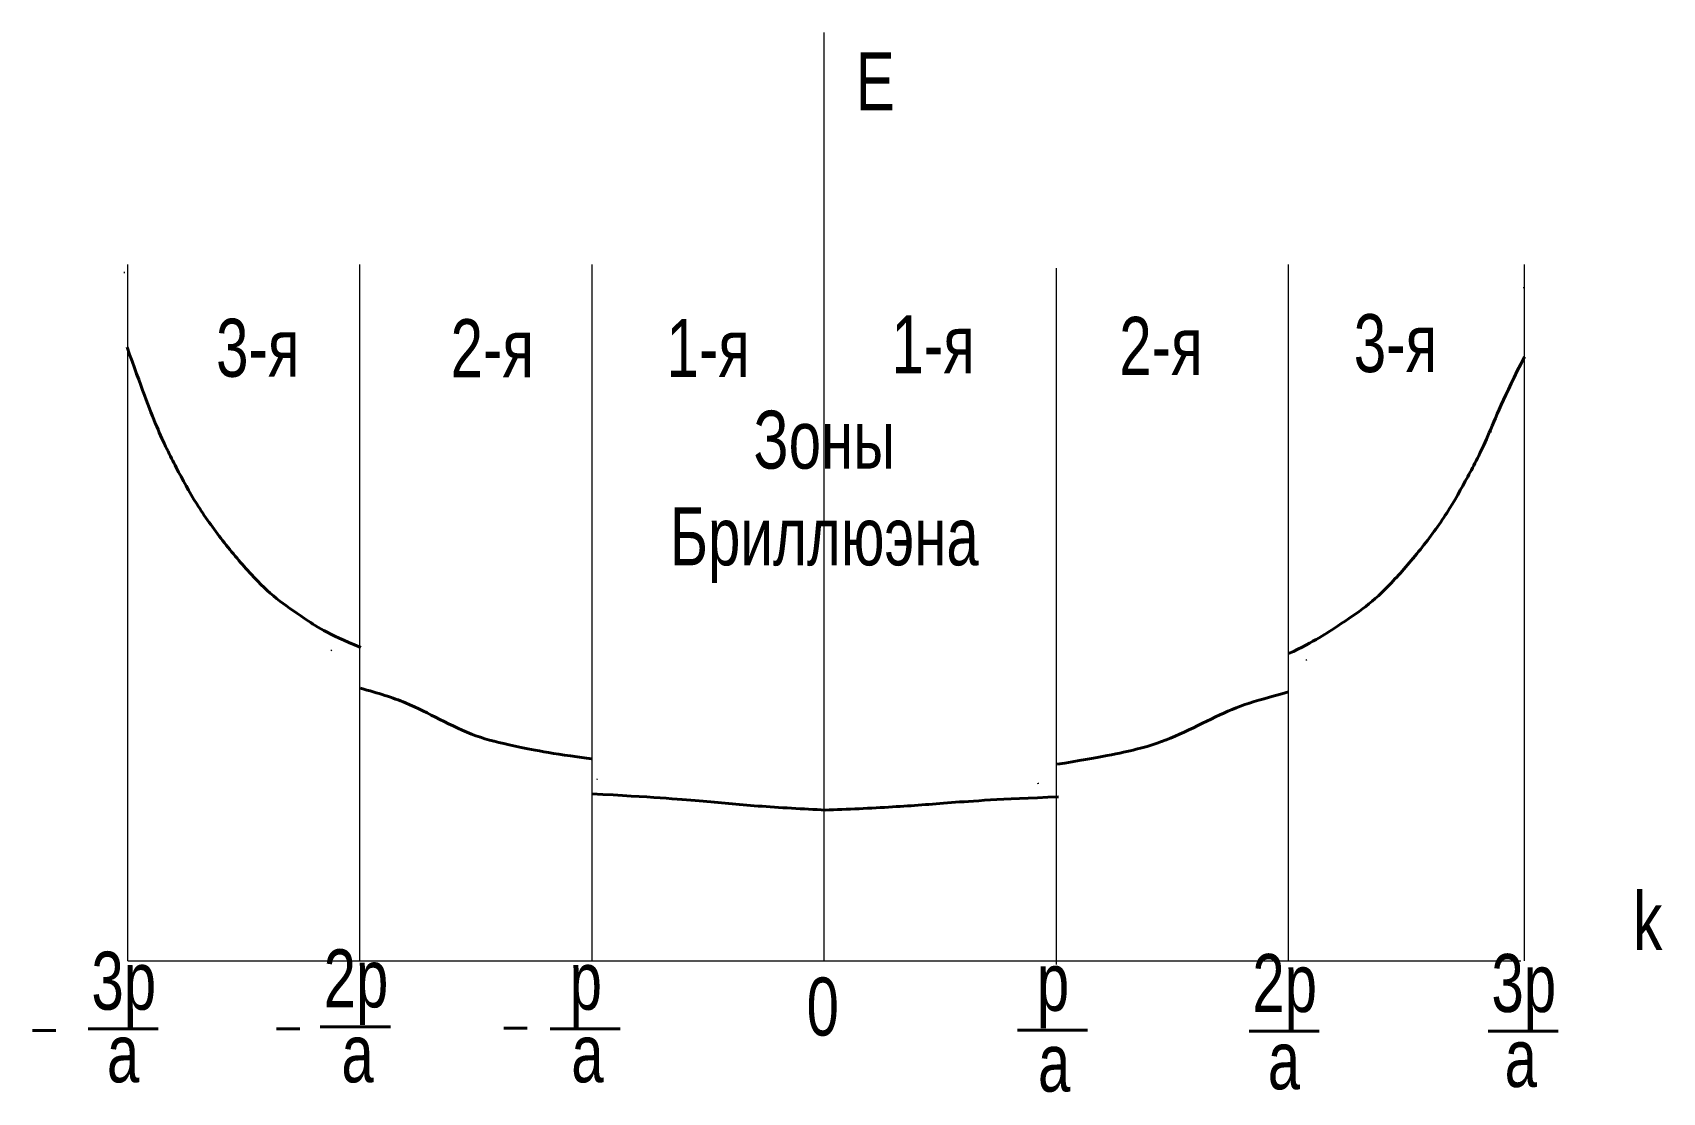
# Model space of a CAD drawing. Header units: millimetres. Extents: x -68 to 72, y -11 to 80.
import ezdxf

# ---------------------------------------------------------------- set-up
doc = ezdxf.new("R2010")
doc.units = ezdxf.units.MM
doc.linetypes.add('DOTX2', pattern=[12.7, 0, -12.7])
doc.layers.get('0').update_dxf_attribs({"linetype": 'CONTINUOUS', "lineweight": 0})
doc.styles.get("Standard").update_dxf_attribs({"font": 'txt', "width": 0.75})

msp = doc.modelspace()

# ---------------------------------------------------------------- linework, layer by layer
at = {"lineweight": 20}
for p, q in [((0, 0), (0, 80)), ((-60, 0), (60, 0))]:
    msp.add_line(p, q, dxfattribs=at)
at = {"lineweight": 5}
for p, q in [((-60, 0), (-60, 60)), ((-40, 0), (-40, 60)), ((-20, 0), (-20, 60)), ((20, -0.31), (20, 59.69)), ((40, 0), (40, 60)), ((60.31, 0), (60.31, 60))]:
    msp.add_line(p, q, dxfattribs=at)
at = {"lineweight": 40}
for p, q in [((-68.2, -5.99), (-66.2, -5.99)), ((-63.41, -5.87), (-57.38, -5.87)), ((-47.19, -5.87), (-45.19, -5.87)), ((-43.41, -5.67), (-37.38, -5.67)), ((-27.6, -5.8), (-25.6, -5.8)), ((-23.61, -5.87), (-17.58, -5.87)), ((16.65, -5.96), (22.68, -5.96)), ((36.59, -6.07), (42.62, -6.07)), ((57.19, -6.07), (63.22, -6.07))]:
    msp.add_line(p, q, dxfattribs=at)
at = {"linetype": 'DOTX2', "lineweight": 5}
msp.add_ellipse((0, 60.05), major_axis=(60.32, -0.27), ratio=0.778298, start_param=3.161823, end_param=6.250624, dxfattribs=at)
at = {"lineweight": 40}
for points in [[(-39.93, 27.01), (-42.87, 28.19), (-44.88, 29.61), (-47.23, 31.16), (-49.28, 33.14), (-51.88, 36.2), (-54.15, 39.38), (-55.84, 42.53), (-57.41, 45.61), (-58.85, 49.48), (-60.06, 52.89)], [(40, 26.48), (42.29, 27.55), (44.32, 28.95), (46.69, 30.47), (48.77, 32.41), (51.41, 35.44), (53.72, 38.6), (55.45, 41.73), (57.06, 44.79), (58.55, 48.63), (60.31, 52.06)], [(-20.05, 17.41), (-23.57, 17.87), (-27.01, 18.58), (-29.95, 19.25), (-33.22, 20.84), (-35.9, 22.28), (-38.42, 23.09), (-39.96, 23.49)], [(20.05, 16.94), (23.8, 17.56), (27.25, 18.23), (30.16, 19.25), (33.44, 20.92), (36.11, 22.14), (38.38, 22.73), (40, 23.19)], [(-20.01, 14.39), (-14.81, 14.13), (-10.4, 13.76), (-6.04, 13.34), (-1.76, 13.09), (0.08, 13)], [(20.19, 14.13), (14.99, 13.94), (10.58, 13.62), (6.21, 13.26), (1.93, 13.06), (0.08, 13)]]:
    msp.add_open_spline(points, degree=3, dxfattribs=at)

# ---------------------------------------------------------------- texts
at = {"lineweight": 40, "char_height": 5, "width": 100, "attachment_point": 5}
for s, insert in [('E', (4.4, 75.8)), ('3-я', (-48.8, 52.8)), ('2-я', (-28.6, 52.8)), ('1-я', (-10, 52.81)), ('1-я', (9.38, 53.13)), ('2-я', (29, 53)), ('3-я', (49.2, 53.2)), ('Зоны\\PБриллюэна', (0, 40)), ('k', (70.94, 3.44)), ('3p', (-60.34, -2.46)), ('2p', (-40.34, -2.26)), ('2p', (39.66, -2.66)), ('3p', (60.26, -2.66)), ('p', (-20.54, -2.46)), ('0', (-0.13, -3.97)), ('p', (19.71, -2.56)), ('a', (-60.4, -8)), ('a', (-40.2, -8)), ('a', (-20.4, -8)), ('a', (60, -8.4)), ('a', (19.8, -8.8)), ('a', (39.6, -8.6))]:
    msp.add_mtext(s, dxfattribs=dict(at, insert=insert))

doc.saveas('drawing.dxf')
